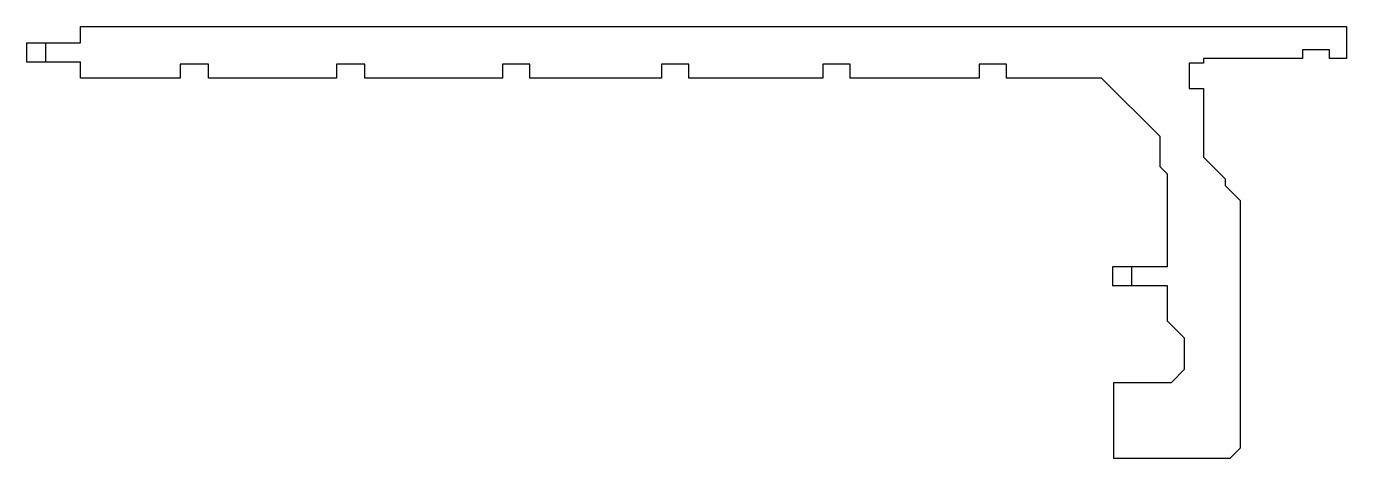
# Model space of a CAD drawing. Header units: millimetres. Extents: x -72 to 68, y -44 to 2.
import ezdxf

# ---------------------------------------------------------------- set-up
doc = ezdxf.new("R2010")
doc.units = ezdxf.units.MM
doc.linetypes.add('CENTERX2', pattern=[20.32, 12.7, -2.54, 2.54, -2.54])

msp = doc.modelspace()

# ---------------------------------------------------------------- linework, layer by layer
at = {"color": 7, "linetype": 'Continuous', "lineweight": 25}
for p, q in [((-66.47, 0.62), (-66.47, 2.37)), ((-66.47, 2.37), (67.89, 2.37)), ((67.89, 2.37), (67.89, -1.03)), ((-72.23, 0.62), (-72.23, -1.38)), ((-72.23, 0.62), (-66.47, 0.62)), ((-72.23, -1.38), (-66.47, -1.38)), ((-66.47, -3.13), (-66.47, -1.38)), ((63.19, -1.03), (52.69, -1.03)), ((52.69, -1.03), (52.69, -1.53)), ((66.09, -0.13), (63.19, -0.13)), ((63.19, -0.13), (63.19, -1.03)), ((66.09, -1.03), (66.09, -0.13)), ((67.89, -1.03), (66.09, -1.03)), ((-52.91, -1.63), (-55.91, -1.63)), ((-55.91, -1.63), (-55.91, -3.13)), ((-52.91, -3.13), (-52.91, -1.63)), ((-36.31, -1.63), (-39.31, -1.63)), ((-39.31, -1.63), (-39.31, -3.13)), ((-36.31, -3.13), (-36.31, -1.63)), ((-18.81, -1.63), (-21.71, -1.63)), ((-21.71, -1.63), (-21.71, -3.13)), ((-18.81, -3.13), (-18.81, -1.63)), ((-1.91, -1.63), (-4.81, -1.63)), ((-4.81, -1.63), (-4.81, -3.13)), ((-1.91, -3.13), (-1.91, -1.63)), ((15.19, -1.63), (12.29, -1.63)), ((12.29, -1.63), (12.29, -3.13)), ((15.19, -3.13), (15.19, -1.63)), ((31.79, -1.63), (28.89, -1.63)), ((28.89, -1.63), (28.89, -3.13)), ((31.79, -3.13), (31.79, -1.63)), ((52.69, -1.53), (51.19, -1.53)), ((51.19, -1.53), (51.19, -4.23)), ((-55.91, -3.13), (-66.47, -3.13)), ((-39.31, -3.13), (-52.91, -3.13)), ((-21.71, -3.13), (-36.31, -3.13)), ((-4.81, -3.13), (-18.81, -3.13)), ((12.29, -3.13), (-1.91, -3.13)), ((28.89, -3.13), (15.19, -3.13)), ((41.89, -3.13), (31.79, -3.13)), ((48.09, -9.33), (41.89, -3.13)), ((51.19, -4.23), (52.69, -4.23)), ((52.69, -4.23), (52.69, -11.53)), ((48.09, -12.53), (48.09, -9.33)), ((48.89, -13.33), (48.09, -12.53)), ((52.69, -11.53), (54.99, -13.83)), ((48.89, -23.17), (48.89, -13.33)), ((54.99, -13.83), (54.99, -14.53)), ((54.99, -14.53), (56.59, -16.13)), ((56.59, -16.13), (56.59, -42.43)), ((43.03, -23.17), (43.03, -25.17)), ((48.89, -23.17), (43.03, -23.17)), ((48.89, -25.17), (43.03, -25.17)), ((48.89, -28.93), (48.89, -25.17)), ((50.69, -30.73), (48.89, -28.93)), ((50.69, -34.03), (50.69, -30.73)), ((49.29, -35.43), (50.69, -34.03)), ((43.19, -43.53), (43.19, -35.43)), ((43.19, -35.43), (49.29, -35.43)), ((56.59, -42.43), (55.49, -43.53)), ((55.49, -43.53), (43.19, -43.53))]:
    msp.add_line(p, q, dxfattribs=at)
at = {"color": 7, "linetype": 'CENTERX2'}
for p, q in [((-70.15, -1.38), (-70.15, 0.62)), ((45.11, -25.17), (45.11, -23.17))]:
    msp.add_line(p, q, dxfattribs=at)

doc.saveas('drawing.dxf')
